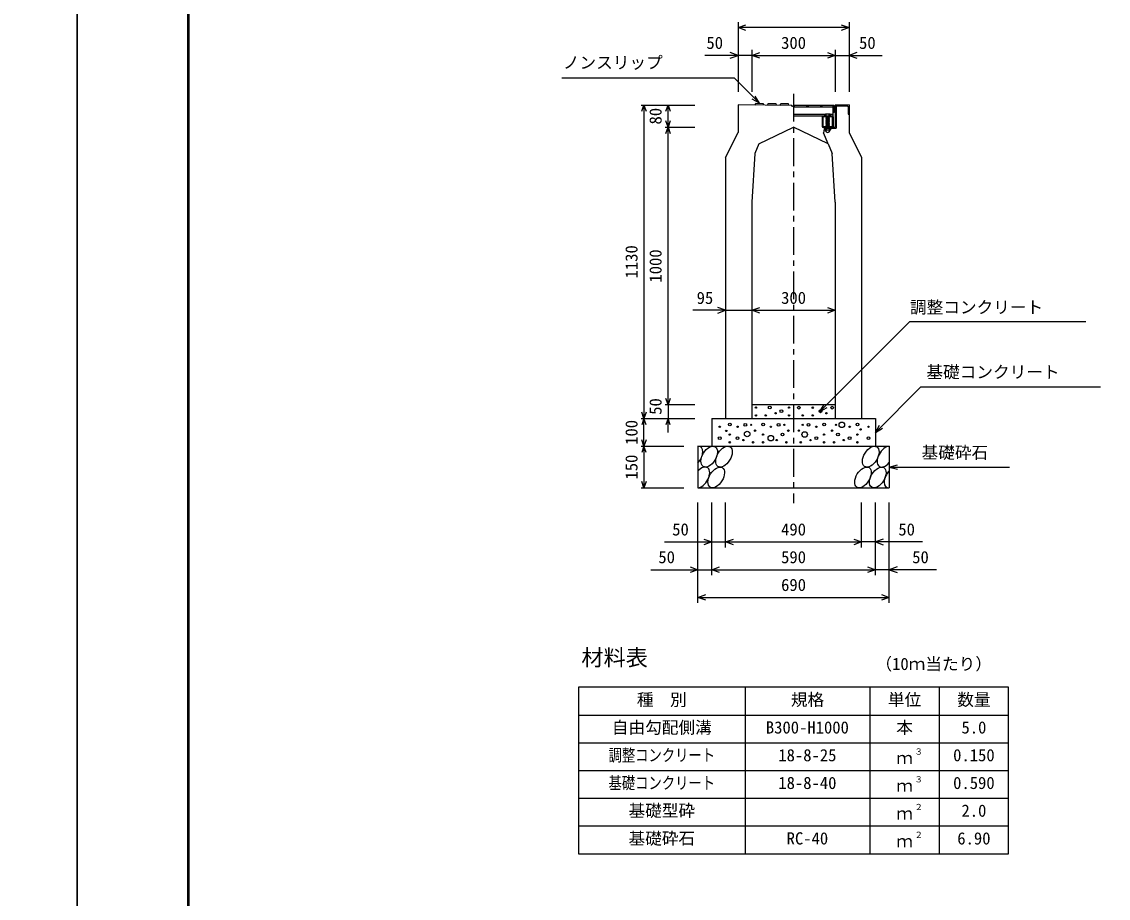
# Model space of a CAD drawing. Units: millimetres, scale not verified. Extents: x -16800 to 16800, y -5940 to 5940.
# Drawn here: x -200 to 3716, y -3077 to 84 of the extents above; entities that cross this region are included whole.
import ezdxf
from ezdxf.enums import TextEntityAlignment as Align

# ---------------------------------------------------------------- set-up
doc = ezdxf.new("R2010")
doc.units = ezdxf.units.MM
doc.header["$LTSCALE"] = 20
doc.linetypes.add('CHAIN1', pattern=[8, 5, -1, 1, -1])
doc.linetypes.add('DOTTED', pattern=[1.75, 0.25, -1.5])
for name, color, linetype, lineweight in [('0-0_DIM', 7, 'Continuous', 25), ('0-1_Defpoints', 5, 'Continuous', 25), ('0-2_HATCH', 6, 'Continuous', 25), ('0-3_HYO', 3, 'Continuous', 25), ('0-4_HYO2', 4, 'Continuous', 25), ('0-5_OUTLINE', 3, 'Continuous', 25), ('0-6_TXT', 7, 'Continuous', 25), ('0-7_WAKU', 3, 'Continuous', 25), ('0-A__0-5_D-BMK', 6, 'Continuous', 25)]:
    doc.layers.add(name, color=color, linetype=linetype, lineweight=lineweight)
doc.styles.add('ＭＳ ゴシック', font='')
doc.styles.get('ＭＳ ゴシック').set_extended_font_data('MS Gothic')

msp = doc.modelspace()

# ---------------------------------------------------------------- linework, layer by layer
at = {"layer": '0-0_DIM'}
for p, q in [((2381.78, 82.4), (2381.78, -169.34)), ((2781.78, 82.4), (2781.78, -169.34)), ((2781.78, 62.4), (2381.78, 62.4)), ((2381.78, -37.6), (2262.12, -37.6)), ((2431.78, -37.6), (2381.78, -37.6)), ((2431.78, -17.6), (2431.78, -169.34)), ((2431.78, -37.6), (2731.78, -37.6)), ((2731.78, -17.6), (2731.78, -169.34)), ((2731.78, -37.6), (2781.78, -37.6)), ((2781.78, -37.6), (2901.45, -37.6)), ((1746.21, -118.85), (2367.11, -118.85)), ((2458.83, -210.58), (2367.11, -118.85)), ((2458.83, -210.58), (2432.85, -195.58)), ((2458.83, -210.58), (2443.83, -184.59)), ((2032.58, -216.8), (2225.91, -216.8)), ((2042.58, -216.8), (2042.58, -1346.8)), ((2129.25, -296.8), (2129.25, -216.8)), ((2119.25, -296.8), (2225.91, -296.8)), ((2129.25, -1296.8), (2129.25, -296.8)), ((2336.78, -956.8), (2218.45, -956.8)), ((2336.78, -956.8), (2431.78, -956.8)), ((2431.78, -956.8), (2731.78, -956.8)), ((3040.44, -1233.15), (2876.78, -1396.8)), ((3040.44, -1233.15), (3687.31, -1233.15)), ((2119.25, -1296.8), (2225.91, -1296.8)), ((2129.25, -1296.8), (2129.25, -1346.8)), ((2676.78, -1321.81), (2691.78, -1295.82)), ((2676.78, -1321.81), (2702.76, -1306.8)), ((2032.58, -1346.8), (2225.91, -1346.8)), ((2042.58, -1446.8), (2042.58, -1346.8)), ((2129.25, -1396.8), (2129.25, -1346.8)), ((2876.78, -1396.8), (2891.78, -1370.82)), ((2876.78, -1396.8), (2902.76, -1381.8)), ((2032.58, -1446.8), (2186.78, -1446.8)), ((2042.58, -1446.8), (2042.58, -1596.8)), ((2926.78, -1521.8), (2955.76, -1514.04)), ((2926.78, -1521.8), (3360.1, -1521.8)), ((2926.78, -1521.8), (2955.76, -1529.57)), ((2032.58, -1596.8), (2186.78, -1596.8)), ((2236.78, -2011.82), (2236.78, -1649.48)), ((2286.78, -1911.82), (2286.78, -1649.48)), ((2336.78, -1811.82), (2336.78, -1649.48)), ((2826.78, -1811.82), (2826.78, -1649.48)), ((2876.78, -1911.82), (2876.78, -1649.48)), ((2926.78, -2011.82), (2926.78, -1649.48)), ((2116.78, -1791.82), (2336.78, -1791.82)), ((2336.78, -1791.82), (2826.78, -1791.82)), ((3046.78, -1791.82), (2826.78, -1791.82)), ((2066.78, -1891.82), (2286.78, -1891.82)), ((2286.78, -1891.82), (2876.78, -1891.82)), ((3096.78, -1891.82), (2876.78, -1891.82)), ((2236.78, -1991.82), (2926.78, -1991.82))]:
    msp.add_line(p, q, dxfattribs=at)
at = {"layer": '0-0_DIM', "linetype": 'CHAIN1'}
msp.add_line((2581.78, -176.66), (2581.78, -1651.96), dxfattribs=at)
at = {"layer": '0-0_DIM'}
for points in [[(2410.01, 52.14), (2381.82, 62.4), (2410.01, 72.67)], [(2753.63, 72.67), (2781.82, 62.4), (2753.63, 52.14)], [(2353.59, -47.86), (2381.78, -37.6), (2353.59, -27.33)], [(2459.97, -47.86), (2431.78, -37.6), (2459.97, -27.33)], [(2703.67, -27.33), (2731.86, -37.6), (2703.67, -47.86)], [(2809.9, -27.33), (2781.71, -37.6), (2809.9, -47.86)], [(2034.37, -239.36), (2042.58, -216.8), (2050.79, -239.36)], [(2121.04, -239.36), (2129.25, -216.8), (2137.46, -239.36)], [(2137.46, -274.25), (2129.25, -296.8), (2121.04, -274.25)], [(2121.04, -319.36), (2129.25, -296.8), (2137.46, -319.36)], [(2308.59, -967.07), (2336.78, -956.8), (2308.59, -946.54)], [(2459.97, -967.07), (2431.78, -956.8), (2459.97, -946.54)], [(2703.59, -946.54), (2731.78, -956.8), (2703.59, -967.07)], [(2676.78, -1321.81), (3001.25, -997.34), (3635.6, -997.34)], [(2137.46, -1274.25), (2129.25, -1296.8), (2121.04, -1274.25)], [(2050.79, -1324.25), (2042.58, -1346.8), (2034.37, -1324.25)], [(2050.79, -1369.36), (2042.58, -1346.8), (2034.37, -1369.36)], [(2137.46, -1369.36), (2129.25, -1346.8), (2121.04, -1369.36)], [(2050.79, -1424.25), (2042.58, -1446.8), (2034.37, -1424.25)], [(2050.79, -1469.36), (2042.58, -1446.8), (2034.37, -1469.36)], [(2050.79, -1574.25), (2042.58, -1596.8), (2034.37, -1574.25)], [(2258.59, -1781.56), (2286.78, -1791.82), (2258.59, -1802.08)], [(2364.97, -1802.08), (2336.78, -1791.82), (2364.97, -1781.56)], [(2798.59, -1781.56), (2826.78, -1791.82), (2798.59, -1802.08)], [(2904.97, -1781.56), (2876.78, -1791.82), (2904.97, -1802.08)], [(2208.59, -1881.56), (2236.78, -1891.82), (2208.59, -1902.08)], [(2314.97, -1902.08), (2286.78, -1891.82), (2314.97, -1881.56)], [(2848.59, -1881.56), (2876.78, -1891.82), (2848.59, -1902.08)], [(2954.97, -1881.56), (2926.78, -1891.82), (2954.97, -1902.08)], [(2264.97, -2002.08), (2236.78, -1991.82), (2264.97, -1981.56)], [(2898.59, -1981.56), (2926.78, -1991.82), (2898.59, -2002.08)]]:
    msp.add_lwpolyline(points, dxfattribs=at)
at = {"layer": '0-1_Defpoints'}
for points in [[(-16800, -5940), (0, -5940), (0, 5940), (-16800, 5940)], [(0, -5940), (16800, -5940), (16800, 5940), (0, 5940)]]:
    msp.add_lwpolyline(points, close=True, dxfattribs=at)
at = {"layer": '0-2_HATCH'}
for p, q in [((2731.78, -216.8), (2731.78, -296.8)), ((2734.98, -219.97), (2774.75, -219.58)), ((2734.98, -219.97), (2734.98, -300)), ((2778.58, -223.38), (2778.58, -249.34)), ((2778.58, -249.34), (2781.78, -249.31)), ((2692.78, -296.8), (2689.78, -316.8)), ((2692.78, -296.8), (2689.78, -316.8)), ((2692.78, -296.8), (2731.78, -296.8)), ((2706.58, -356.8), (2689.78, -316.8))]:
    msp.add_line(p, q, dxfattribs=at)
for points in [[(2443.78, -216.92), (2445.33, -210.44), (2472.33, -210.71), (2473.78, -217.22)], [(2488.78, -217.37), (2490.33, -210.89), (2517.33, -211.16), (2518.78, -217.67)], [(2533.78, -217.82), (2535.33, -211.34), (2562.33, -211.61), (2563.78, -218.12)], [(2692.78, -296.8), (2692.78, -300), (2734.98, -300)]]:
    msp.add_lwpolyline(points, dxfattribs=at)
for centre, radius in [((2445.75, -1307.49), 2.5), ((2495.66, -1307.49), 5), ((2516.69, -1327.63), 2.5), ((2537.71, -1320.62), 5), ((2565.75, -1307.49), 2.5), ((2600.92, -1307.78), 5), ((2650.82, -1307.78), 2.5), ((2678.86, -1320.91), 5), ((2699.89, -1327.91), 2.5), ((2720.92, -1307.78), 5), ((2351.75, -1368.75), 5), ((2407.82, -1369.63), 5), ((2428.86, -1369.63), 2.5), ((2445.75, -1335.51), 2.5), ((2471.75, -1368.75), 5), ((2481.64, -1335.51), 2.5), ((2527.82, -1369.63), 5), ((2548.86, -1369.63), 2.5), ((2565.75, -1335.51), 2.5), ((2614.71, -1369.63), 2.5), ((2614.94, -1335.79), 2.5), ((2635.74, -1369.63), 5), ((2650.82, -1335.79), 2.5), ((2691.82, -1368.75), 5), ((2734.71, -1369.63), 2.5), ((2755.74, -1369.63), 10), ((2811.82, -1368.75), 5), ((2315.47, -1376.63), 2.5), ((2339.33, -1391.55), 2.5), ((2351.75, -1404.64), 2.5), ((2379.79, -1376.63), 2.5), ((2414.36, -1402.64), 10), ((2442.87, -1390.64), 2.5), ((2471.75, -1404.64), 2.5), ((2499.79, -1417.78), 10), ((2499.79, -1376.63), 2.5), ((2541.84, -1404.64), 5), ((2562.87, -1390.64), 2.5), ((2600.69, -1390.64), 2.5), ((2621.72, -1404.64), 10), ((2663.78, -1376.63), 2.5), ((2691.82, -1404.64), 2.5), ((2720.69, -1390.64), 2.5), ((2741.72, -1404.64), 5), ((2783.78, -1376.63), 2.5), ((2811.82, -1404.64), 2.5), ((2823.16, -1386.32), 2.5), ((2851.72, -1376.63), 2.5), ((2315.47, -1417.78), 5), ((2351.75, -1432.66), 2.5), ((2379.79, -1417.78), 5), ((2400.82, -1424.78), 2.5), ((2435.86, -1432.66), 2.5), ((2471.75, -1432.66), 2.5), ((2520.82, -1424.78), 2.5), ((2555.86, -1432.66), 2.5), ((2607.7, -1432.66), 2.5), ((2642.75, -1424.78), 2.5), ((2663.78, -1417.78), 5), ((2691.82, -1432.66), 2.5), ((2727.7, -1432.66), 2.5), ((2762.75, -1424.78), 2.5), ((2783.78, -1417.78), 5), ((2811.82, -1432.66), 2.5), ((2851.72, -1417.78), 5)]:
    msp.add_circle(centre, radius, dxfattribs=at)
msp.add_arc((2774.78, -223.38), 3.8, 0, 90.57294, dxfattribs=at)
for centre, start_param, end_param in [((2224.42, -1484.33), 4.385593, 6.6745444), ((2912.92, -1484.33), 0.3357715, 4.4411806), ((2249.74, -1559.32), 3.5111464, 7.548991), ((2938.25, -1559.32), 1.2110787, 3.5658734)]:
    msp.add_ellipse(centre, major_axis=(21.81, 35.31), ratio=0.5792, start_param=start_param, end_param=end_param, dxfattribs=at)
for centre in [(2277.63, -1484.33), (2330.84, -1484.33), (2859.72, -1484.33), (2302.95, -1559.32), (2831.83, -1559.32), (2885.04, -1559.32)]:
    msp.add_ellipse(centre, major_axis=(21.81, 35.31), ratio=0.5792, dxfattribs=at)
at = {"layer": '0-3_HYO'}
for p, q in [((2406.78, -2315.77), (2406.78, -2915.77)), ((2856.78, -2315.77), (2856.78, -2915.77)), ((3106.78, -2315.77), (3106.78, -2915.77)), ((1806.78, -2415.77), (3356.78, -2415.77))]:
    msp.add_line(p, q, dxfattribs=at)
msp.add_lwpolyline([(1806.78, -2915.77), (3356.78, -2915.77), (3356.78, -2315.77), (1806.78, -2315.77)], close=True, dxfattribs=at)
at = {"layer": '0-4_HYO2'}
for p, q in [((1806.78, -2515.77), (3356.78, -2515.77)), ((1806.78, -2615.77), (3356.78, -2615.77)), ((1806.78, -2715.77), (3356.78, -2715.77)), ((1806.78, -2815.77), (3356.78, -2815.77))]:
    msp.add_line(p, q, dxfattribs=at)
at = {"layer": '0-5_OUTLINE'}
for p, q in [((2577.28, -221.5), (2575.78, -218.24)), ((2581.78, -221.5), (2577.28, -221.5)), ((2781.78, -216.3), (2731.78, -216.8)), ((2781.78, -216.3), (2781.78, -316.3)), ((2456.98, -356.8), (2581.78, -296.8)), ((2706.58, -356.8), (2581.78, -296.8)), ((2336.78, -406.3), (2381.78, -316.3)), ((2781.78, -316.3), (2826.78, -406.3)), ((2456.98, -356.8), (2442.28, -391.8)), ((2706.58, -356.8), (2721.28, -391.8)), ((2336.78, -406.3), (2336.78, -1346.8)), ((2442.28, -391.8), (2431.78, -566.8)), ((2731.78, -566.8), (2721.28, -391.8)), ((2826.78, -406.3), (2826.78, -1346.8)), ((2431.78, -566.8), (2431.78, -1346.8)), ((2731.78, -566.8), (2731.78, -1346.8)), ((2431.78, -1296.8), (2731.78, -1296.8)), ((2286.78, -1346.8), (2876.78, -1346.8)), ((2286.78, -1346.8), (2286.78, -1446.8)), ((2336.78, -1346.8), (2431.78, -1346.8)), ((2731.78, -1346.8), (2826.78, -1346.8)), ((2876.78, -1346.8), (2876.78, -1446.8)), ((2236.78, -1446.8), (2236.78, -1596.8)), ((2236.78, -1446.8), (2926.78, -1446.8)), ((2926.78, -1446.8), (2926.78, -1596.8)), ((2236.78, -1596.8), (2926.78, -1596.8))]:
    msp.add_line(p, q, dxfattribs=at)
msp.add_lwpolyline([(2575.78, -218.24), (2381.78, -216.3), (2381.78, -316.3)], dxfattribs=at)
at = {"layer": '0-7_WAKU', "lineweight": 50}
msp.add_lwpolyline([(400, -5540), (16400, -5540), (16400, 5540), (400, 5540)], close=True, dxfattribs=at)
at = {"layer": '0-A__0-5_D-BMK'}
for p, q in [((2723.28, -218.8), (2581.77, -218.8)), ((2723.28, -224.8), (2581.77, -224.8)), ((2727.78, -243.8), (2727.78, -218.8)), ((2694.28, -250.8), (2581.77, -250.8)), ((2723.28, -256.8), (2581.77, -256.8)), ((2684.78, -259.8), (2684.78, -293.8)), ((2721.78, -256.8), (2687.78, -256.8)), ((2696.29, -249.3), (2694.29, -250.8)), ((2694.29, -256.8), (2694.29, -250.8)), ((2715.29, -256.8), (2694.29, -256.8)), ((2694.62, -250.53), (2696.29, -249.3)), ((2713.29, -249.3), (2696.29, -249.3)), ((2698.29, -256.8), (2711.29, -256.8)), ((2711.29, -258.8), (2698.29, -259.8)), ((2698.29, -259.8), (2699.29, -258.8)), ((2699.29, -260.8), (2698.29, -259.8)), ((2698.29, -261.8), (2699.29, -260.8)), ((2711.29, -260.8), (2698.29, -261.8)), ((2699.29, -262.8), (2698.29, -261.8)), ((2698.29, -263.8), (2699.29, -262.8)), ((2711.29, -262.8), (2698.29, -263.8)), ((2699.29, -264.8), (2698.29, -263.8)), ((2698.29, -265.8), (2699.29, -264.8)), ((2711.29, -264.8), (2698.29, -265.8)), ((2699.29, -266.8), (2698.29, -265.8)), ((2698.29, -267.81), (2699.29, -266.8)), ((2711.29, -266.8), (2698.29, -267.81)), ((2699.29, -268.8), (2698.29, -267.81)), ((2711.29, -268.8), (2698.29, -269.8)), ((2698.29, -269.8), (2699.29, -268.8)), ((2711.29, -270.8), (2698.29, -271.8)), ((2699.29, -272.8), (2698.29, -271.8)), ((2711.29, -272.8), (2698.29, -273.8)), ((2698.29, -273.8), (2699.29, -272.8)), ((2699.29, -274.8), (2698.29, -273.8)), ((2699.29, -256.8), (2699.29, -250.8)), ((2710.29, -256.8), (2710.29, -250.8)), ((2710.29, -261.8), (2711.29, -260.8)), ((2711.29, -262.8), (2710.29, -261.8)), ((2710.29, -263.8), (2711.29, -262.8)), ((2711.29, -264.8), (2710.29, -263.8)), ((2710.29, -265.8), (2711.29, -264.8)), ((2711.29, -266.8), (2710.29, -265.8)), ((2710.29, -269.8), (2711.29, -268.8)), ((2711.29, -270.8), (2710.29, -269.8)), ((2710.29, -271.8), (2711.29, -270.8)), ((2711.29, -272.8), (2710.29, -271.8)), ((2710.29, -273.8), (2711.29, -272.8)), ((2710.29, -273.8), (2711.29, -274.8)), ((2714.97, -250.53), (2713.29, -249.3)), ((2723.28, -250.8), (2715.28, -250.8)), ((2715.29, -256.8), (2715.29, -250.8)), ((2727.78, -243.8), (2723.28, -243.8)), ((2724.78, -259.8), (2724.78, -293.8)), ((2687.78, -296.8), (2721.78, -296.8)), ((2695.15, -300.01), (2694.29, -300.65)), ((2694.29, -300.65), (2694.29, -305.84)), ((2695.98, -306.81), (2694.29, -305.84)), ((2713.84, -300), (2695.15, -300.01)), ((2695.98, -307.13), (2695.98, -306.81)), ((2713.01, -306.81), (2695.98, -306.81)), ((2713.01, -307.13), (2695.98, -307.13)), ((2711.29, -274.8), (2698.29, -275.8)), ((2698.29, -275.8), (2699.29, -274.8)), ((2699.29, -276.8), (2698.29, -275.8)), ((2711.29, -276.8), (2698.29, -277.8)), ((2698.29, -277.8), (2699.29, -276.8)), ((2699.29, -278.8), (2698.29, -277.8)), ((2711.29, -278.8), (2698.29, -279.8)), ((2698.29, -279.8), (2699.29, -278.8)), ((2699.29, -280.8), (2698.29, -279.8)), ((2711.29, -280.8), (2698.29, -281.8)), ((2698.29, -281.8), (2699.29, -280.8)), ((2699.29, -282.8), (2698.29, -281.8)), ((2711.29, -282.8), (2698.29, -283.8)), ((2698.29, -283.8), (2699.29, -282.8)), ((2699.29, -284.8), (2698.29, -283.8)), ((2711.29, -284.8), (2698.29, -285.8)), ((2698.29, -285.8), (2699.29, -284.8)), ((2699.29, -286.8), (2698.29, -285.8)), ((2711.29, -286.8), (2698.29, -287.8)), ((2698.29, -287.8), (2699.29, -286.8)), ((2699.29, -288.8), (2698.29, -287.8)), ((2711.29, -288.8), (2698.29, -289.8)), ((2698.29, -289.8), (2699.29, -288.8)), ((2699.29, -290.8), (2698.29, -289.8)), ((2711.29, -290.8), (2698.29, -291.8)), ((2698.29, -291.8), (2699.29, -290.8)), ((2699.29, -292.8), (2698.29, -291.8)), ((2711.29, -292.8), (2698.29, -293.8)), ((2698.29, -293.8), (2699.29, -292.8)), ((2699.29, -294.8), (2698.29, -293.8)), ((2699.39, -300.65), (2699.39, -305.84)), ((2709.6, -300.65), (2709.6, -305.84)), ((2710.29, -275.8), (2711.29, -274.8)), ((2710.29, -275.8), (2711.29, -276.8)), ((2710.29, -277.8), (2711.29, -276.8)), ((2710.29, -277.8), (2711.29, -278.8)), ((2710.29, -279.8), (2711.29, -278.8)), ((2710.29, -279.8), (2711.29, -280.8)), ((2710.29, -281.8), (2711.29, -280.8)), ((2710.29, -281.8), (2711.29, -282.8)), ((2710.29, -283.8), (2711.29, -282.8)), ((2710.29, -283.8), (2711.29, -284.8)), ((2710.29, -285.8), (2711.29, -284.8)), ((2710.29, -285.8), (2711.29, -286.8)), ((2710.29, -287.8), (2711.29, -286.8)), ((2710.29, -287.8), (2711.29, -288.8)), ((2710.29, -289.8), (2711.29, -288.8)), ((2710.29, -289.8), (2711.29, -290.8)), ((2710.29, -291.8), (2711.29, -290.8)), ((2710.29, -291.8), (2711.29, -292.8)), ((2710.29, -293.8), (2711.29, -292.8)), ((2710.29, -293.8), (2711.29, -294.8)), ((2713.01, -306.81), (2714.7, -305.84)), ((2713.01, -307.13), (2713.01, -306.81)), ((2713.84, -300), (2714.7, -300.65)), ((2714.7, -300.65), (2714.7, -305.84))]:
    msp.add_line(p, q, dxfattribs=at)
at = {"layer": '0-A__0-5_D-BMK', "linetype": 'DOTTED'}
for p, q in [((2698.29, -257.8), (2699.29, -256.8)), ((2711.29, -256.8), (2698.29, -257.8)), ((2699.29, -258.8), (2698.29, -257.8)), ((2710.29, -257.8), (2711.29, -256.8)), ((2711.29, -258.8), (2710.29, -257.8)), ((2711.29, -294.8), (2698.29, -295.8)), ((2698.29, -295.8), (2699.29, -294.8)), ((2699.29, -296.8), (2698.29, -295.8)), ((2711.29, -296.8), (2698.29, -297.8)), ((2698.29, -297.8), (2699.29, -296.8)), ((2699.29, -298.8), (2698.29, -297.8)), ((2711.29, -298.8), (2698.29, -299.8)), ((2698.29, -299.8), (2699.29, -298.8)), ((2698.49, -300.01), (2698.29, -299.8)), ((2698.49, -300.01), (2710.49, -300.01)), ((2710.29, -295.8), (2711.29, -294.8)), ((2710.29, -295.8), (2711.29, -296.8)), ((2710.29, -297.8), (2711.29, -296.8)), ((2710.29, -297.8), (2711.29, -298.8)), ((2710.29, -299.8), (2711.29, -298.8)), ((2710.29, -299.8), (2710.49, -300.01))]:
    msp.add_line(p, q, dxfattribs=at)
at = {"layer": '0-A__0-5_D-BMK'}
for points in [[(2727.78, -218.8), (2723.28, -218.8), (2723.28, -256.8)], [(2698.29, -271.8), (2699.29, -270.8), (2698.29, -269.8)], [(2711.29, -260.8), (2710.29, -259.8), (2711.29, -258.8)], [(2711.29, -268.8), (2710.29, -267.8), (2711.29, -266.8)]]:
    msp.add_lwpolyline(points, dxfattribs=at)
msp.add_lwpolyline([(2687.08, -259.1), (2687.08, -294.5), (2722.48, -294.5), (2722.48, -259.1)], close=True, dxfattribs=at)
for centre in [(2631.78, -221.8), (2681.78, -221.8)]:
    msp.add_circle(centre, 3, dxfattribs=at)
for centre, radius, start, end in [((2581.78, -221.8), 3, 269.83794, 90.16206), ((2687.78, -259.8), 3, 90, 180), ((2696.79, -253.43), 3.62, 46.39563, 133.60437), ((2704.79, -265.43), 15.62, 69.39075, 110.60925), ((2712.79, -253.43), 3.62, 46.39563, 133.60437), ((2721.78, -259.8), 3, 0, 90), ((2687.78, -293.8), 3, 180, 270), ((2696.84, -305.35), 5.35, 61.49832, 118.50684), ((2696.84, -301.14), 5.35, 241.49843, 298.50089), ((2704.49, -307.13), 8.19, 180, 359.99995), ((2704.49, -320.42), 20.42, 75.52621, 104.47362), ((2704.49, -286.07), 20.42, 255.52638, 284.47374), ((2712.15, -305.35), 5.35, 61.49231, 118.50169), ((2712.15, -301.14), 5.35, 241.49989, 298.5), ((2721.78, -293.8), 3, 270, 0)]:
    msp.add_arc(centre, radius, start, end, dxfattribs=at)

# ---------------------------------------------------------------- texts
at = {"layer": '0-0_DIM', "style": 'ＭＳ ゴシック'}
for s, p in [('50', (2267.6, -27.6)), ('300', (2536.78, -27.6)), ('50', (2817.7, -27.6)), ('ノンスリップ', (1750.05, -98.67)), ('95', (2232.41, -947.11)), ('300', (2536.78, -946.8)), ('調整コンクリート', (3001.25, -980.92)), ('基礎コンクリート', (3060.44, -1214.42)), ('基礎砕石', (3043.1, -1504.63)), ('50', (2144.34, -1781.82)), ('490', (2536.78, -1781.82)), ('50', (2959.22, -1781.82)), ('50', (2094.34, -1881.82)), ('590', (2536.78, -1881.82)), ('50', (3009.22, -1881.82)), ('690', (2536.78, -1981.82))]:
    msp.add_text(s, height=43.99, dxfattribs=at).set_placement(p, align=Align.BOTTOM_LEFT)
for s, p in [('80', (2119.25, -286.8)), ('1130', (2032.58, -841.8)), ('1000', (2119.25, -856.8)), ('50', (2119.25, -1333.48)), ('100', (2032.58, -1441.8)), ('150', (2032.58, -1566.8))]:
    msp.add_text(s, height=43.99, rotation=90, dxfattribs=at).set_placement(p, align=Align.BOTTOM_LEFT)
at = {"layer": '0-6_TXT', "style": 'ＭＳ ゴシック'}
for s, height, p in [('材料表', 58.65, (1816.78, -2255.77)), ('（10ｍ当たり）', 43.99, (2876.78, -2266.77)), ('種\u3000別', 43.99, (2016.78, -2395.77)), ('規格', 43.99, (2571.78, -2395.77)), ('単位', 43.99, (2921.78, -2395.77)), ('数量', 43.99, (3171.78, -2395.77)), ('自由勾配側溝', 43.99, (1926.78, -2495.77)), ('B300-H1000', 43.99, (2481.78, -2495.77)), ('本', 43.99, (2951.78, -2495.77)), ('5.0', 43.99, (3186.78, -2495.77)), ('18-8-25', 43.99, (2526.78, -2595.77)), ('３', 21.99, (3017.33, -2565.4)), ('0.150', 43.99, (3156.78, -2595.77)), ('ｍ', 43.99, (2951.78, -2605.77)), ('18-8-40', 43.99, (2526.78, -2695.77)), ('ｍ', 43.99, (2951.78, -2705.77)), ('３', 21.99, (3017.33, -2665.4)), ('0.590', 43.99, (3156.78, -2695.77)), ('基礎型砕', 43.99, (1986.78, -2795.77)), ('２', 21.99, (3017.33, -2765.4)), ('2.0', 43.99, (3186.78, -2795.77)), ('ｍ', 43.99, (2951.78, -2805.77)), ('基礎砕石', 43.99, (1986.78, -2895.77)), ('RC-40', 43.99, (2556.78, -2895.77)), ('２', 21.99, (3017.33, -2865.4)), ('6.90', 43.99, (3171.78, -2895.77)), ('ｍ', 43.99, (2951.78, -2905.77))]:
    msp.add_text(s, height=height, dxfattribs=at).set_placement(p, align=Align.BOTTOM_LEFT)
at = {"layer": '0-6_TXT', "style": 'ＭＳ ゴシック', "width": 0.8}
for s, p in [('調整コンクリート', (1914.78, -2595.77)), ('基礎コンクリート', (1914.78, -2695.77))]:
    msp.add_text(s, height=43.99, dxfattribs=at).set_placement(p, align=Align.BOTTOM_LEFT)

doc.saveas('drawing.dxf')
